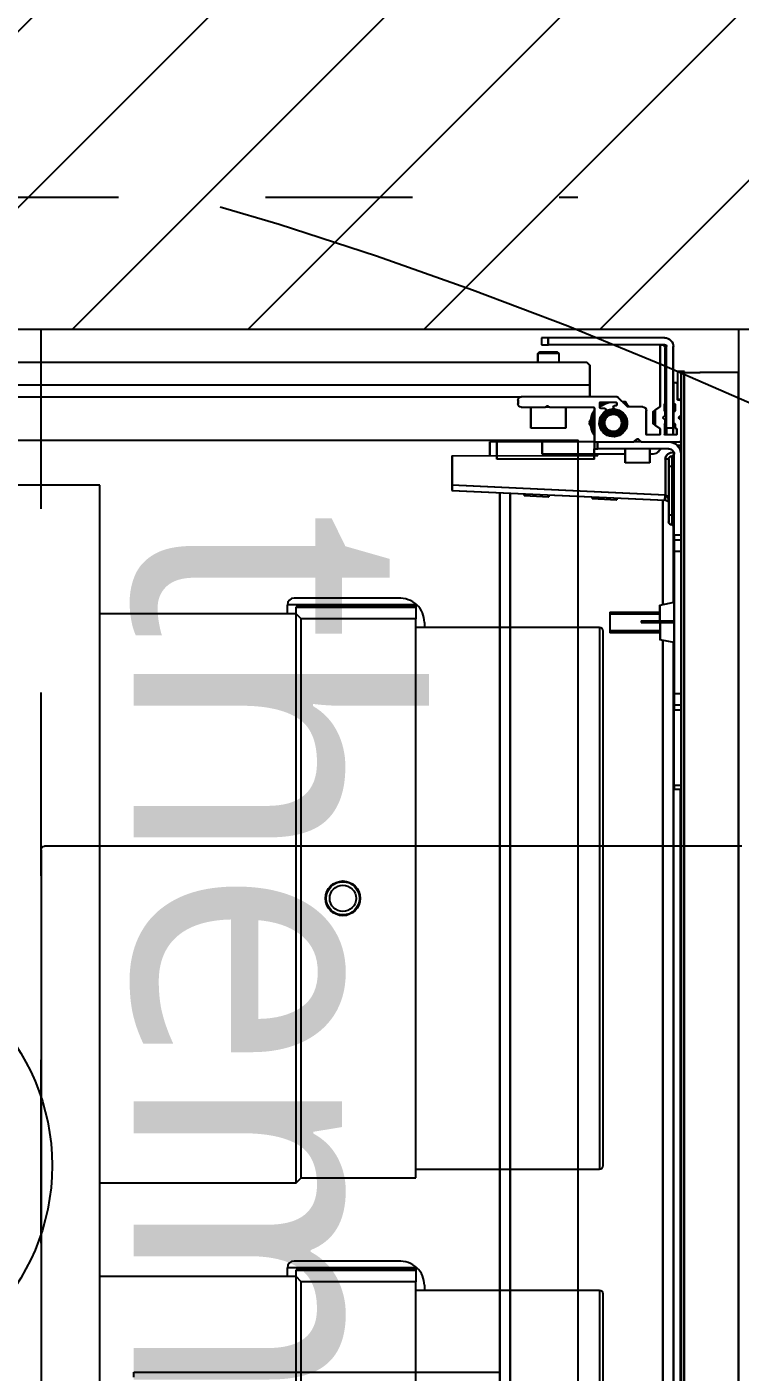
# Model space of a CAD drawing. Extents: x -2932 to 12371, y 2178 to 6224.
# Drawn here: x 6293.4 to 6313.96, y 4104.34 to 4143.1 of the extents above; entities that cross this region are included whole.
import ezdxf
from ezdxf import colors
from ezdxf.entities.mleader import LeaderData, LeaderLine
from ezdxf.math import Vec2, Vec3

# ---------------------------------------------------------------- set-up
doc = ezdxf.new("R2010")
doc.units = 0
doc.header["$PDMODE"] = 67
for name, pattern in [('ACAD_ISO02W100', [15, 12, -3]), ('prlm_ef', [0.165, 0.1, -0.065]), ('prlm_vmc', [0.282222, 0.141111, -0.141111]), ('Style de ligne -1', [0.41664, 0.20828, -0.20836])]:
    doc.linetypes.add(name, pattern=pattern)
doc.layers.get('0').update_dxf_attribs({"color": 252})
doc.layers.add('_GAZELEC-BOITE INCORPO', color=36, linetype='Continuous', lineweight=18)
doc.layers.add('_GAZELEC-RESERVATION', color=1, linetype='Continuous', lineweight=18)
for name, color, linetype in [('B aménagement intérieur', 252, 'Continuous'), ('B GÈnÈral_Hatch', 252, 'Continuous'), ('B Général', 252, 'Continuous'), ('C ANNOTATIONS-prestations', 252, 'Continuous'), ('GAZ-GAZ N-1', 202, 'Continuous'), ('MTI900_Alu', 252, 'Continuous'), ('prlm-CHAUFF', 30, 'Continuous'), ('prlm-EAU-EF', 161, 'Continuous'), ('prlm-MOD', 64, 'Continuous')]:
    doc.layers.add(name, color=color, linetype=linetype)
doc.layers.add('prlm-ZEROPLOT', color=254, linetype='Continuous', plot=False)
doc.styles.add('Arial', font='arial.ttf')
doc.styles.add('prlm-chauff', font='trebucbi.ttf', dxfattribs={"height": 18})
doc.styles.get("Standard").update_dxf_attribs({"font": 'isocp.shx', "height": 15})
doc.dimstyles.new('200', dxfattribs={"dimscale": 0.1, "dimtxt": 150, "dimasz": 25, "dimexe": 50, "dimexo": 50, "dimgap": 20, "dimtad": 1, "dimdec": 0, "dimdsep": 46, "dimtxsty": 'Arial', "dimblk1": 'DOTBLANK', "dimblk2": 'DOTBLANK', "dimsah": 1, "dimcen": 25, "dimclrd": 5, "dimclre": 5, "dimadec": 0, "dimazin": 0, "dimtfac": 1, "dimtdec": 0, "dimtmove": 0, "dimatfit": 3, "dimldrblk": 'DOTBLANK', "dimfxl": 50, "dimtolj": 1, "dimtzin": 0, "dimarcsym": 0})

# ---------------------------------------------------------------- blocks, each defined once
blk = doc.blocks.new('A n1.200_wc-2')
at = {"layer": 'B Général', "linetype": 'Continuous'}
for p, q in [((-25, -20.1), (-25, 0)), ((-24.9, 0.1), (24.9, 0.1))]:
    blk.add_line(p, q, dxfattribs=at)
blk.add_arc((-24.9, 0), 0.1, 90, 180, dxfattribs=at)
blk = doc.blocks.new('A n1.Groupe-6-1')
at = {"layer": 'B Général', "linetype": 'Style de ligne -1', "ltscale": 25.4, "flags": 128}
blk.add_lwpolyline([(-35.4, 7.6), (35.6, 7.6), (35.6, -32.4), (-35.4, -32.4)], close=True, dxfattribs=at)
at = {"layer": 'B Général', "xscale": -1, "rotation": 270}
blk.add_blockref('A n1.200_wc-2', (35.5, 7.5), dxfattribs=at)
blk = doc.blocks.new('A n1.WC-plan-PMR')
at = {"layer": 'B Général'}
blk.add_blockref('A n1.Groupe-6-1', (0, 0), dxfattribs=at)
blk = doc.blocks.new('A n1.T4 A32_A33 (2D)')
at = {"layer": 'B Général', "rotation": 180}
blk.add_blockref('A n1.WC-plan-PMR', (-583.58, 219.235), dxfattribs=at)
blk = doc.blocks.new('A n1.G 100_80')
at = {"layer": 'B Général', "linetype": 'Continuous'}
blk.add_line((48.52, 43.75), (48.52, -43.75), dxfattribs=at)
at = {"layer": 'B Général', "linetype": 'Continuous', "flags": 128}
blk.add_lwpolyline([(9.5, -45), (9.5, 45), (48.52, 45), (48.52, -45)], close=True, dxfattribs=at)
at = {"layer": 'C ANNOTATIONS-prestations'}
for p, q in [((43.05, 44.75), (42.85, 44.75)), ((42.85, 44.75), (42.85, 44.55)), ((46.4, 44.75), (43.05, 44.75)), ((43.05, 44.55), (43.05, 44.75)), ((42.75, 44.3), (42.8, 44.35)), ((43.35, 44.3), (42.75, 44.3)), ((42.75, 44.05), (42.75, 44.3)), ((42.8, 44.35), (43.3, 44.35)), ((42.85, 44.55), (43.05, 44.55)), ((46.4, 44.55), (43.05, 44.55)), ((43.3, 44.35), (43.35, 44.3)), ((43.35, 44.3), (43.35, 44.05)), ((46.27, 44.52), (46.27, 42.791)), ((46.32, 44.55), (46.3, 44.55)), ((46.42, 42.855), (46.42, 44.45)), ((46.45, 42.15), (46.45, 44.5)), ((46.65, 42.15), (46.65, 44.5)), ((13.65, 44.05), (44.15, 44.05)), ((44.15, 44.05), (44.25, 43.95)), ((44.25, 43.4), (44.25, 43.95)), ((46.65, 43.42), (46.65, 42.885)), ((46.74, 43.45), (46.68, 43.45)), ((46.97, 43.78), (46.77, 43.78)), ((46.77, 43.78), (46.77, 42.98)), ((46.77, 42.98), (46.77, 43.42)), ((46.87, 43.75), (46.87, -43.75)), ((46.97, 43.75), (46.87, 43.75)), ((46.97, 43.75), (46.97, 43.78)), ((46.97, -43.75), (46.97, 43.75)), ((46.97, 43.75), (47.42, 43.75)), ((48.52, 43.75), (47.42, 43.75)), ((13.55, 43.4), (44.25, 43.4)), ((15.5, 43.05), (42.27, 43.05)), ((45.028, 43.05), (42.27, 43.05)), ((44.25, 43.05), (44.25, 43.4)), ((45.321, 42.769), (45.049, 43.041)), ((42.17, 42.95), (42.17, 42.85)), ((42.27, 42.75), (42.958, 42.75)), ((42.55, 42.15), (42.55, 42.75)), ((43.082, 42.75), (42.958, 42.75)), ((42.979, 42.759), (42.999, 42.779)), ((43.041, 42.779), (43.061, 42.759)), ((43.082, 42.75), (44.34, 42.75)), ((43.55, 42.75), (43.55, 42.15)), ((44.37, 42.72), (44.37, 41.78)), ((44.566, 42.9), (44.54, 42.854)), ((44.54, 42.74), (44.54, 42.87)), ((44.57, 42.9), (44.99, 42.9)), ((44.68, 42.71), (44.57, 42.71)), ((44.71, 42.657), (44.71, 42.68)), ((44.92, 42.76), (44.92, 42.729)), ((44.99, 42.79), (44.95, 42.79)), ((45.02, 42.87), (45.02, 42.82)), ((45.27, 42.906), (45.184, 42.906)), ((45.328, 42.806), (45.27, 42.906)), ((45.77, 42.76), (45.342, 42.76)), ((45.87, 41.98), (45.87, 42.66)), ((46.07, 42.63), (46.09, 42.65)), ((46.09, 42.25), (46.09, 42.65)), ((46.09, 42.65), (46.12, 42.65)), ((46.12, 42.654), (46.12, 42.246)), ((46.257, 42.766), (46.133, 42.679)), ((46.4, 42.653), (46.4, 42.827)), ((46.4, 42.65), (46.45, 42.65)), ((46.661, 42.651), (46.7, 42.69)), ((46.661, 42.618), (46.661, 42.651)), ((46.7, 42.826), (46.7, 42.654)), ((46.77, 42.98), (46.87, 42.98)), ((46.84, 42.95), (46.8, 42.95)), ((44.278, 42.4), (44.22, 42.3)), ((44.22, 42.3), (44.278, 42.2)), ((46.07, 42.27), (46.07, 42.63)), ((46.07, 42.607), (46.12, 42.607)), ((46.07, 42.293), (46.12, 42.293)), ((46.09, 42.25), (46.07, 42.27)), ((46.12, 42.25), (46.09, 42.25)), ((46.371, 42.471), (46.42, 42.521)), ((46.42, 42.379), (46.371, 42.429)), ((46.4, 42.607), (46.45, 42.607)), ((46.4, 42.293), (46.45, 42.293)), ((46.4, 42.252), (46.4, 41.98)), ((46.45, 42.25), (46.4, 42.25)), ((46.42, 42.521), (46.42, 42.625)), ((46.42, 42.28), (46.42, 42.379)), ((46.65, 42.595), (46.65, 42.31)), ((46.661, 42.25), (46.661, 42.287)), ((46.7, 42.21), (46.661, 42.25)), ((46.7, 42.251), (46.7, 42.15)), ((46.821, 42.471), (46.87, 42.521)), ((46.87, 42.379), (46.821, 42.429)), ((46.835, 42.414), (46.835, 42.486)), ((43.55, 42.15), (42.55, 42.15)), ((45.114, 41.95), (44.726, 41.95)), ((46.24, 41.95), (45.9, 41.95)), ((46.133, 42.221), (46.257, 42.134)), ((46.27, 42.109), (46.27, 41.98)), ((46.72, 41.95), (46.43, 41.95)), ((46.65, 42.15), (46.45, 42.15)), ((46.45, 42.15), (46.45, 41.95)), ((46.65, 41.95), (46.65, 42.15)), ((46.7, 42.15), (46.72, 42.15)), ((46.75, 42.12), (46.75, 41.98)), ((41.57, 41.75), (41.37, 41.75)), ((41.37, 41.354), (41.37, 41.75)), ((42.87, 41.75), (41.57, 41.75)), ((41.57, 41.25), (41.57, 41.75)), ((44.37, 41.75), (42.87, 41.75)), ((42.87, 41.4), (42.87, 41.75)), ((44.4, 41.75), (44.37, 41.75)), ((44.37, 41.75), (44.37, 41.55)), ((44.37, 41.4), (44.37, 41.55)), ((44.37, 41.55), (44.47, 41.55)), ((44.4, 41.75), (45.508, 41.75)), ((44.47, 41.55), (44.47, 41.75)), ((46.52, 41.55), (44.47, 41.55)), ((45.27, 41.15), (45.27, 41.55)), ((45.732, 41.75), (45.508, 41.75)), ((45.529, 41.759), (45.599, 41.829)), ((45.641, 41.829), (45.711, 41.759)), ((45.732, 41.75), (46.84, 41.75)), ((45.97, 41.55), (45.97, 41.15)), ((46.87, 41.65), (46.765, 41.65)), ((46.87, 41.75), (46.84, 41.75)), ((40.27, 41.351), (44.47, 41.36)), ((40.27, 41.351), (40.27, 40.5)), ((44.37, 41.25), (41.57, 41.25)), ((44.37, 41.4), (42.87, 41.4)), ((44.37, 41.25), (44.37, 41.4)), ((45.27, 41.4), (44.37, 41.4)), ((44.47, 41.36), (44.472, 41.4)), ((45.97, 41.15), (45.27, 41.15)), ((46.067, 41.4), (45.97, 41.4)), ((46.42, 41.25), (46.42, 40.221)), ((46.52, 41.25), (46.42, 41.25)), ((46.52, 41.25), (46.52, 41.05)), ((46.67, 41.35), (46.62, 41.35)), ((46.62, 41.05), (46.62, 41.35)), ((46.67, 39.067), (46.67, 41.4)), ((46.52, 41.05), (46.52, 39.65)), ((46.52, 41.05), (46.62, 41.05)), ((46.62, 41.05), (46.67, 41.05)), ((46.62, 39.65), (46.62, 41.05)), ((46.42, 40.221), (40.27, 40.5)), ((40.27, 40.5), (40.27, 40.35)), ((40.27, 40.35), (46.413, 40.071)), ((41.65, 2.775), (41.65, 40.287)), ((41.95, 2.775), (41.95, 40.274)), ((42.354, 40.205), (42.357, 40.255)), ((42.354, 40.205), (43.056, 40.173)), ((43.058, 40.223), (43.056, 40.173)), ((44.316, 40.116), (44.319, 40.166)), ((44.316, 40.116), (45.018, 40.084)), ((45.02, 40.134), (45.018, 40.084)), ((46.35, 37.066), (46.35, 40.074)), ((46.413, 40.071), (46.42, 40.221)), ((46.413, 40.071), (46.425, 40.07)), ((46.425, 40.22), (46.42, 40.221)), ((46.52, 39.65), (46.52, 39.45)), ((46.52, 39.65), (46.62, 39.65)), ((46.67, 39.65), (46.62, 39.65)), ((46.62, 39.35), (46.62, 39.65)), ((46.62, 39.35), (46.67, 39.35)), ((46.65, 39.35), (46.65, 37.126)), ((46.87, 39.067), (46.67, 39.067)), ((46.67, 39.067), (46.67, 38.932)), ((46.67, 38.932), (46.67, 38.6)), ((46.67, 38.932), (46.87, 38.932)), ((46.67, 38.6), (46.67, 34.5)), ((46.67, 38.6), (46.87, 38.6)), ((44.82, 36.85), (44.82, 36.25)), ((44.82, 36.85), (46.27, 36.85)), ((46.27, 37.05), (46.67, 37.13)), ((46.27, 36.6), (46.27, 37.05)), ((46.27, 36.789), (44.82, 36.789)), ((45.725, 36.6), (45.725, 36.55)), ((45.725, 36.6), (45.861, 36.6)), ((45.725, 36.55), (45.861, 36.55)), ((45.861, 36.6), (45.861, 36.55)), ((45.861, 36.6), (46.67, 36.6)), ((45.861, 36.55), (46.67, 36.55)), ((46.27, 36.55), (46.27, 36.05)), ((46.27, 36.311), (44.82, 36.311)), ((46.27, 36.25), (44.82, 36.25)), ((46.67, 35.97), (46.27, 36.05)), ((46.35, 2.6), (46.35, 36.034)), ((46.65, 35.974), (46.65, 2.5)), ((46.67, 34.5), (46.87, 34.5)), ((46.67, 34.5), (46.67, 34.168)), ((46.87, 34.168), (46.67, 34.168)), ((46.67, 34.168), (46.67, 34.033)), ((46.67, 31.85), (46.67, 34.033)), ((46.67, 34.033), (46.87, 34.033)), ((46.67, 31.85), (46.67, 31.75)), ((46.87, 31.85), (46.67, 31.85)), ((46.67, 31.75), (46.87, 31.75)), ((46.85, 31.75), (46.85, 2.433)), ((31.1, 14.95), (41.65, 14.95)), ((31.1, 14.8), (31.1, 14.95))]:
    blk.add_line(p, q, dxfattribs=at)
at = {"layer": 'C ANNOTATIONS-prestations', "flags": 128}
for points in [[(46.4, 44.75, -0.198912), (46.577, 44.677, -0.198912), (46.65, 44.5)], [(46.27, 44.52, -0.198912), (46.279, 44.541, -0.198912), (46.3, 44.55)], [(46.32, 44.55, -0.198912), (46.391, 44.521, -0.198912), (46.42, 44.45)], [(46.4, 44.55, -0.198912), (46.435, 44.535, -0.198912), (46.45, 44.5)], [(46.65, 43.42, -0.198912), (46.659, 43.441, -0.198912), (46.68, 43.45)], [(46.74, 43.45, -0.198912), (46.761, 43.441, -0.198912), (46.77, 43.42)], [(42.17, 42.95, -0.198912), (42.199, 43.021, -0.198912), (42.27, 43.05)], [(45.028, 43.05, -0.098491), (45.039, 43.048, -0.098491), (45.049, 43.041)], [(42.27, 42.75, -0.198912), (42.199, 42.779, -0.198912), (42.17, 42.85)], [(42.979, 42.759, -0.098491), (42.969, 42.752, -0.098491), (42.958, 42.75)], [(42.999, 42.779, -0.198912), (43.02, 42.788, -0.198912), (43.041, 42.779)], [(43.082, 42.75, -0.098491), (43.071, 42.752, -0.098491), (43.061, 42.759)], [(44.37, 41.954, -0.14145), (44.27, 42.3, -0.14145), (44.37, 42.646)], [(44.34, 42.75, -0.198912), (44.361, 42.741, -0.198912), (44.37, 42.72)], [(44.948, 42.699, -0.366532), (45.318, 42.338, -0.366532), (45.023, 41.914, -0.366532), (44.556, 42.135, -0.366532), (44.697, 42.632)], [(44.54, 42.87, -0.198912), (44.549, 42.891, -0.198912), (44.57, 42.9)], [(44.54, 42.764, -0.104675), (44.761, 42.879, -0.104675), (45.009, 42.893)], [(44.54, 42.827, -0.02871), (44.603, 42.867, -0.02871), (44.67, 42.9)], [(44.57, 42.71, -0.198912), (44.549, 42.719, -0.198912), (44.54, 42.74)], [(44.68, 42.71, -0.198912), (44.701, 42.701, -0.198912), (44.71, 42.68)], [(44.697, 42.632, -0.082935), (44.817, 42.687, -0.082935), (44.948, 42.699)], [(44.71, 42.657, -0.122946), (44.706, 42.643, -0.122946), (44.697, 42.632)], [(44.92, 42.76, -0.198912), (44.929, 42.781, -0.198912), (44.95, 42.79)], [(44.948, 42.699, -0.189855), (44.928, 42.709, -0.189855), (44.92, 42.729)], [(44.99, 42.9, -0.198912), (45.011, 42.891, -0.198912), (45.02, 42.87)], [(45.02, 42.82, -0.198912), (45.011, 42.799, -0.198912), (44.99, 42.79)], [(45.207, 42.883, -0.041018), (45.298, 42.829, -0.041018), (45.379, 42.76)], [(45.342, 42.76, -0.098491), (45.331, 42.762, -0.098491), (45.321, 42.769)], [(45.77, 42.76, -0.198912), (45.841, 42.731, -0.198912), (45.87, 42.66)], [(46.12, 42.654, -0.120588), (46.123, 42.668, -0.120588), (46.133, 42.679)], [(46.27, 42.791, -0.120588), (46.267, 42.777, -0.120588), (46.257, 42.766)], [(46.4, 42.827, -0.155096), (46.406, 42.844, -0.155096), (46.42, 42.855)], [(46.42, 42.625, -0.155096), (46.406, 42.636, -0.155096), (46.4, 42.653)], [(46.675, 42.855, -0.17724), (46.657, 42.866, -0.17724), (46.65, 42.885)], [(46.661, 42.651, -0.013224), (46.655, 42.65, -0.013224), (46.65, 42.65)], [(46.675, 42.855, -0.17724), (46.693, 42.845, -0.17724), (46.7, 42.826)], [(46.7, 42.654, -0.17724), (46.693, 42.635, -0.17724), (46.675, 42.625)], [(46.8, 42.95, -0.198912), (46.779, 42.959, -0.198912), (46.77, 42.98)], [(46.84, 42.95, -0.198912), (46.861, 42.941, -0.198912), (46.87, 42.92)], [(44.37, 42.06, -0.103148), (44.32, 42.3, -0.103148), (44.37, 42.54)], [(46.371, 42.429, -0.198912), (46.362, 42.45, -0.198912), (46.371, 42.471)], [(46.4, 42.252, -0.155096), (46.406, 42.269, -0.155096), (46.42, 42.28)], [(46.65, 42.595, -0.17724), (46.657, 42.614, -0.17724), (46.675, 42.625)], [(46.675, 42.28, -0.17724), (46.657, 42.291, -0.17724), (46.65, 42.31)], [(46.65, 42.25, -0.013224), (46.655, 42.25, -0.013224), (46.661, 42.25)], [(46.675, 42.28, -0.17724), (46.693, 42.27, -0.17724), (46.7, 42.251)], [(46.821, 42.429, -0.198912), (46.812, 42.45, -0.198912), (46.821, 42.471)], [(45.9, 41.95, -0.198912), (45.879, 41.959, -0.198912), (45.87, 41.98)], [(46.133, 42.221, -0.120588), (46.123, 42.232, -0.120588), (46.12, 42.246)], [(46.27, 41.98, -0.198912), (46.261, 41.959, -0.198912), (46.24, 41.95)], [(46.257, 42.134, -0.120588), (46.267, 42.123, -0.120588), (46.27, 42.109)], [(46.43, 41.95, -0.198912), (46.409, 41.959, -0.198912), (46.4, 41.98)], [(46.72, 42.15, -0.198912), (46.741, 42.141, -0.198912), (46.75, 42.12)], [(46.75, 41.98, -0.198912), (46.741, 41.959, -0.198912), (46.72, 41.95)], [(44.4, 41.75, -0.198912), (44.379, 41.759, -0.198912), (44.37, 41.78)], [(45.529, 41.759, -0.098491), (45.519, 41.752, -0.098491), (45.508, 41.75)], [(45.599, 41.829, -0.198912), (45.62, 41.838, -0.198912), (45.641, 41.829)], [(45.732, 41.75, -0.098491), (45.721, 41.752, -0.098491), (45.711, 41.759)], [(46.22, 41.472, -0.109774), (46.151, 41.419, -0.109774), (46.067, 41.4)], [(46.22, 41.472, -0.028434), (46.259, 41.513, -0.028434), (46.302, 41.55)], [(46.52, 41.75, -0.198912), (46.767, 41.648, -0.198912), (46.87, 41.4)], [(46.52, 41.55, -0.198912), (46.626, 41.506, -0.198912), (46.67, 41.4)], [(46.87, 41.78, -0.198912), (46.861, 41.759, -0.198912), (46.84, 41.75)], [(46.42, 41.25, -0.227222), (46.495, 41.406, -0.227222), (46.663, 41.445)], [(46.52, 41.25, -0.198912), (46.549, 41.321, -0.198912), (46.62, 41.35)], [(46.425, 40.07, -0.193016), (46.492, 40.04, -0.193016), (46.52, 39.97)], [(46.62, 39.35, -0.198912), (46.549, 39.379, -0.198912), (46.52, 39.45)]]:
    blk.add_lwpolyline(points, format="xyb", dxfattribs=at)
at = {"layer": 'C ANNOTATIONS-prestations'}
for radius in [0.35, 0.3, 0.25]:
    blk.add_circle((44.92, 42.3), radius, dxfattribs=at)
for points, knots in [([(46.425, 40.07), (46.424, 40.07), (46.424, 40.071), (46.424, 40.072), (46.423, 40.074), (46.422, 40.083), (46.422, 40.103), (46.422, 40.13), (46.423, 40.182), (46.424, 40.218), (46.424, 40.219), (46.425, 40.22)], [0, 0, 0, 1, 2, 3, 4, 5, 6, 7, 8, 8, 9, 9, 9]), ([(46.425, 40.22), (46.425, 40.22), (46.437, 40.218), (46.454, 40.206), (46.467, 40.191), (46.48, 40.171), (46.491, 40.146), (46.501, 40.117), (46.513, 40.068), (46.52, 40.004), (46.52, 39.975), (46.52, 39.972), (46.52, 39.97)], [0, 0, 0, 1, 2, 3, 4, 5, 6, 7, 8, 9, 9, 10, 10, 10])]:
    blk.add_open_spline(points, degree=2, knots=knots, dxfattribs=at)
blk = doc.blocks.new('xi.thema+')
at = {"layer": 'prlm-CHAUFF', "color": 7, "linetype": 'prlm_vmc', "ltscale": 30}
blk.add_lwpolyline([(-27.9, 0), (-27.9, 34.4)], dxfattribs=at)
at = {"layer": 'prlm-CHAUFF', "color": 0}
blk.add_lwpolyline([(-20.9, 0), (-20.9, 34.4), (20.9, 34.4), (20.9, 0)], close=True, dxfattribs=at)
blk.add_circle((0, 13), 6.25, dxfattribs=at)
at = {"layer": 'prlm-CHAUFF', "color": 0, "insert": (0, 25.539), "char_height": 8, "width": 7.19706, "attachment_point": 5, "style": 'prlm-chauff'}
blk.add_mtext('thema+', dxfattribs=at)
blk = doc.blocks.new('A n0.MTI900_Alu_390')
at = {"layer": 'MTI900_Alu', "color": 1, "linetype": 'Continuous'}
for p, q in [((-4.405, -0.415), (-4.405, -3.465)), ((-4.34, -0.405), (-4.34, -3.475)), ((-4.305, -0.6), (-4.305, -3.277)), ((-4.1351, -3.077), (-4.136, -3.497)), ((-4.1351, -3.077), (-4.05, -3.077)), ((-4.0221, -3.692), (-4.05, -3.077)), ((-4.05, -3.077), (-4.035, -3.077)), ((-4.035, -3.077), (-4.0071, -3.6913)), ((-4.175, -3.207), (-4.175, -3.187)), ((-4.1353, -3.187), (-4.175, -3.187)), ((-4.175, -3.337), (-4.175, -3.207)), ((-4.125, -3.207), (-4.175, -3.207)), ((-4.125, -3.487), (-4.125, -3.207)), ((-0.2775, -3.215), (-4.0287, -3.215)), ((-0.2775, -3.245), (-4.0274, -3.245)), ((-4.305, -3.5528), (-4.305, -3.277)), ((-4.295, -3.267), (-4.285, -3.267)), ((-4.275, -3.277), (-4.275, -3.3458)), ((-4.0205, -3.2854), (-4.0255, -3.2857)), ((-4.0205, -3.2854), (-4.0173, -3.3556)), ((-4.43, -3.325), (-4.435, -3.33)), ((-4.435, -3.33), (-4.435, -3.38)), ((-4.43, -3.385), (-4.43, -3.325)), ((-4.405, -3.325), (-4.43, -3.325)), ((-4.215, -3.305), (-4.275, -3.305)), ((-4.215, -3.405), (-4.215, -3.305)), ((-4.475, -3.355), (-4.475, -3.335)), ((-4.475, -3.335), (-4.455, -3.335)), ((-4.475, -3.69), (-4.475, -3.355)), ((-4.455, -3.355), (-4.475, -3.355)), ((-4.455, -3.335), (-4.455, -3.355)), ((-4.455, -3.69), (-4.455, -3.355)), ((-4.2759, -3.3479), (-4.2779, -3.3499)), ((-4.2779, -3.3541), (-4.2759, -3.3561)), ((-4.275, -3.3582), (-4.275, -3.3458)), ((-4.275, -3.3582), (-4.275, -3.484)), ((-4.175, -3.487), (-4.175, -3.337)), ((-4.14, -3.337), (-4.175, -3.337)), ((-4.14, -3.487), (-4.14, -3.337)), ((-4.0223, -3.3558), (-4.0173, -3.3556)), ((-4.435, -3.38), (-4.43, -3.385)), ((-4.43, -3.385), (-4.405, -3.385)), ((-4.275, -3.405), (-4.215, -3.405)), ((-4.405, -3.465), (-4.395, -3.475)), ((-4.34, -3.475), (-4.395, -3.475)), ((-4.305, -3.475), (-4.34, -3.475)), ((-4.272, -3.487), (-4.178, -3.487)), ((-4.24, -3.4778), (-4.23, -3.472)), ((-4.23, -3.472), (-4.22, -3.4778)), ((-4.175, -3.49), (-4.175, -3.487)), ((-4.175, -3.487), (-4.155, -3.487)), ((-4.14, -3.487), (-4.155, -3.487)), ((-4.155, -3.487), (-4.155, -3.497)), ((-4.125, -3.487), (-4.14, -3.487)), ((-4.14, -3.577), (-4.14, -3.487)), ((-4.0116, -3.4816), (-4.0166, -3.4819)), ((-4.0116, -3.4816), (-4.0084, -3.5518)), ((-4.29, -3.5066), (-4.2854, -3.504)), ((-4.29, -3.507), (-4.29, -3.549)), ((-4.274, -3.504), (-4.287, -3.504)), ((-4.271, -3.518), (-4.271, -3.507)), ((-4.2657, -3.521), (-4.268, -3.521)), ((-4.195, -3.5614), (-4.195, -3.5226)), ((-4.175, -3.49), (-4.175, -3.6008)), ((-4.155, -3.497), (-4.175, -3.497)), ((-4.155, -3.702), (-4.155, -3.497)), ((-4.136, -3.497), (-4.14, -3.4972)), ((-4.2769, -3.5821), (-4.3041, -3.5549)), ((-4.287, -3.552), (-4.282, -3.552)), ((-4.279, -3.549), (-4.279, -3.545)), ((-4.276, -3.542), (-4.2729, -3.542)), ((-4.0134, -3.552), (-4.0084, -3.5518)), ((-3.685, -3.532), (-3.625, -3.532)), ((-3.685, -3.532), (-3.685, -3.677)), ((-3.6789, -3.677), (-3.6789, -3.532)), ((-3.6311, -3.677), (-3.6311, -3.532)), ((-3.625, -3.677), (-3.625, -3.532)), ((-4.2906, -3.577), (-4.2906, -3.5684)), ((-4.2806, -3.5828), (-4.2906, -3.577)), ((-4.276, -3.627), (-4.276, -3.5842)), ((-4.1759, -3.6029), (-4.1829, -3.6099)), ((-4.175, -3.6232), (-4.175, -3.6008)), ((-4.115, -3.577), (-4.155, -3.577)), ((-4.115, -3.647), (-4.115, -3.577)), ((-4.198, -3.637), (-4.266, -3.637)), ((-4.195, -3.674), (-4.195, -3.64)), ((-4.1829, -3.6141), (-4.1759, -3.6211)), ((-4.175, -3.6232), (-4.175, -3.734)), ((-3.66, -3.6225), (-3.655, -3.6225)), ((-3.66, -3.6225), (-3.66, -3.6361)), ((-3.66, -3.6361), (-3.655, -3.6361)), ((-3.66, -3.6361), (-3.66, -3.717)), ((-3.655, -3.6225), (-3.655, -3.6361)), ((-3.655, -3.6361), (-3.655, -3.717)), ((-4.455, -3.682), (-4.455, -3.68)), ((-4.452, -3.677), (-4.2791, -3.677)), ((-4.2766, -3.6757), (-4.2679, -3.6633)), ((-4.2654, -3.662), (-4.2246, -3.662)), ((-4.263, -3.657), (-4.265, -3.659)), ((-4.225, -3.659), (-4.265, -3.659)), ((-4.265, -3.659), (-4.265, -3.662)), ((-4.227, -3.657), (-4.263, -3.657)), ((-4.2607, -3.657), (-4.2607, -3.662)), ((-4.2293, -3.657), (-4.2293, -3.662)), ((-4.225, -3.659), (-4.227, -3.657)), ((-4.225, -3.662), (-4.225, -3.659)), ((-4.2221, -3.6633), (-4.2134, -3.6757)), ((-4.2109, -3.677), (-4.198, -3.677)), ((-4.155, -3.647), (-4.115, -3.647)), ((-4.14, -3.6567), (-4.14, -3.647)), ((-3.705, -3.677), (-3.713, -3.717)), ((-3.66, -3.677), (-3.705, -3.677)), ((-3.655, -3.677), (-3.605, -3.677)), ((-3.597, -3.717), (-3.605, -3.677)), ((-4.215, -3.695), (-4.45, -3.695)), ((-4.215, -3.715), (-4.45, -3.715)), ((-4.2855, -3.692), (-4.445, -3.692)), ((-4.345, -3.724), (-4.345, -3.718)), ((-4.342, -3.715), (-4.2885, -3.715)), ((-4.2653, -3.69), (-4.2827, -3.69)), ((-4.2826, -3.72), (-4.2654, -3.72)), ((-4.2651, -3.7161), (-4.269, -3.72)), ((-4.2618, -3.7161), (-4.2651, -3.7161)), ((-4.265, -3.69), (-4.265, -3.695)), ((-4.2521, -3.692), (-4.2625, -3.692)), ((-4.2607, -3.69), (-4.2607, -3.695)), ((-4.2595, -3.715), (-4.231, -3.715)), ((-4.2471, -3.6871), (-4.2521, -3.692)), ((-4.2379, -3.692), (-4.2429, -3.6871)), ((-4.228, -3.692), (-4.2379, -3.692)), ((-4.2293, -3.69), (-4.2293, -3.695)), ((-4.2249, -3.7161), (-4.2287, -3.7161)), ((-4.2252, -3.69), (-4.198, -3.69)), ((-4.2251, -3.72), (-4.215, -3.72)), ((-4.225, -3.695), (-4.225, -3.69)), ((-4.221, -3.72), (-4.2249, -3.7161)), ((-4.215, -3.715), (-4.215, -3.695)), ((-4.215, -3.695), (-4.195, -3.695)), ((-4.195, -3.715), (-4.215, -3.715)), ((-4.215, -3.72), (-4.215, -3.722)), ((-4.195, -3.722), (-4.195, -3.693)), ((-3.9067, -3.717), (-4.14, -3.717)), ((-4.135, -3.717), (-4.135, -3.712)), ((-4.105, -3.712), (-4.135, -3.712)), ((-4.125, -3.692), (-4.0221, -3.692)), ((-4.125, -3.702), (-4.125, -3.692)), ((-4.125, -3.702), (-4.105, -3.702)), ((-4.105, -3.702), (-3.965, -3.702)), ((-4.105, -3.702), (-4.105, -3.712)), ((-4.105, -3.712), (-4.105, -3.717)), ((-3.965, -3.712), (-4.105, -3.712)), ((-4.0071, -3.6913), (-4.0221, -3.692)), ((-4.022, -3.6925), (-4.0221, -3.692)), ((-3.7066, -3.685), (-4.0074, -3.685)), ((-4.0071, -3.6913), (-4.007, -3.6925)), ((-3.965, -3.702), (-3.945, -3.702)), ((-3.965, -3.702), (-3.965, -3.712)), ((-3.965, -3.717), (-3.965, -3.712)), ((-3.935, -3.712), (-3.965, -3.712)), ((-3.935, -3.712), (-3.935, -3.717)), ((-3.935, -3.715), (-3.7126, -3.715)), ((-3.9067, -3.737), (-3.9067, -3.717)), ((-3.9067, -3.717), (-3.8932, -3.717)), ((-3.8932, -3.717), (-3.86, -3.717)), ((-3.8932, -3.717), (-3.8932, -3.737)), ((-3.86, -3.717), (-3.45, -3.717)), ((-3.86, -3.717), (-3.86, -3.737)), ((-0.26, -3.685), (-3.6034, -3.685)), ((-3.5974, -3.715), (-0.25, -3.715)), ((-3.45, -3.717), (-3.45, -3.737)), ((-3.45, -3.717), (-3.4168, -3.717)), ((-3.4168, -3.737), (-3.4168, -3.717)), ((-3.4168, -3.717), (-3.4033, -3.717)), ((-3.185, -3.717), (-3.4033, -3.717)), ((-3.4033, -3.717), (-3.4033, -3.737)), ((-3.185, -3.717), (-3.175, -3.717)), ((-3.185, -3.737), (-3.185, -3.717)), ((-3.175, -3.717), (-3.175, -3.737)), ((-4.378, -3.747), (-4.378, -3.727)), ((-4.378, -3.727), (-4.298, -3.727)), ((-4.375, -3.747), (-4.378, -3.747)), ((-4.375, -3.737), (4.375, -3.737)), ((-4.375, -3.747), (-4.375, -3.737)), ((4.375, -3.747), (-4.375, -3.747)), ((-4.375, -3.747), (-4.375, -3.792)), ((-4.298, -3.727), (-4.342, -3.727)), ((-4.298, -3.727), (-4.298, -3.737)), ((-4.295, -3.734), (-4.295, -3.73)), ((-4.2471, -3.7321), (-4.2521, -3.737)), ((-4.2414, -3.7335), (-4.2486, -3.7335)), ((-4.2379, -3.737), (-4.2429, -3.7321)), ((-4.212, -3.725), (-4.198, -3.725)), ((-4.175, -3.737), (-4.175, -3.734)), ((-4.165, -3.737), (-4.165, -3.7265)), ((-3.175, -3.735), (-0.2433, -3.735)), ((-4.375, -3.902), (-4.375, -3.792)), ((-4.375, -3.902), (4.375, -3.902))]:
    blk.add_line(p, q, dxfattribs=at)
for radius in [0.035, 0.03, 0.025]:
    blk.add_circle((-4.23, -3.542), radius, dxfattribs=at)
for centre, radius, start, end in [((-4.295, -3.277), 0.01, 90, 180), ((-4.285, -3.277), 0.01, 0, 90), ((-4.2758, -3.352), 0.003, 135, 225), ((-4.278, -3.3458), 0.003, 315, 0), ((-4.278, -3.3582), 0.003, 0, 45), ((-4.272, -3.484), 0.003, 180, 270), ((-4.23, -3.542), 0.065, 57.7958, 122.2042), ((-4.23, -3.542), 0.06, 66.4435, 113.5565), ((-4.178, -3.49), 0.003, 0, 90), ((-4.287, -3.507), 0.003, 90, 180), ((-4.23, -3.542), 0.06, 140.7035, 188.509), ((-4.23, -3.542), 0.065, 144.2242, 157.3801), ((-4.274, -3.507), 0.003, 0, 90), ((-4.268, -3.518), 0.003, 180, 270), ((-4.23, -3.542), 0.04, 146.0728, 184.0006), ((-4.23, -3.542), 0.04, 184.0006, 146.0728), ((-4.2657, -3.518), 0.003, 270, 326.0728), ((-4.302, -3.5528), 0.003, 180, 225), ((-4.287, -3.549), 0.003, 180, 270), ((-4.282, -3.549), 0.003, 270, 0), ((-4.276, -3.545), 0.003, 90, 180), ((-4.2729, -3.545), 0.003, 4.0006, 90), ((-4.23, -3.542), 0.065, 206.162, 224.9525), ((-4.279, -3.5842), 0.003, 0, 45), ((-4.178, -3.6008), 0.003, 315, 0), ((-4.266, -3.627), 0.01, 180, 270), ((-4.198, -3.64), 0.003, 0, 90), ((-4.1808, -3.612), 0.003, 135, 225), ((-4.178, -3.6232), 0.003, 0, 45), ((-4.452, -3.68), 0.003, 90, 180), ((-4.445, -3.682), 0.01, 180, 270), ((-4.2791, -3.674), 0.003, 270, 325.008), ((-4.2654, -3.665), 0.003, 90, 145.008), ((-4.2246, -3.665), 0.003, 34.992, 90), ((-4.2109, -3.674), 0.003, 214.992, 270), ((-4.198, -3.674), 0.003, 270, 0), ((-4.1151, -3.7104), 0.05, 129.8841, 142.9139), ((-4.16, -3.6567), 0.02, 309.8841, 0), ((-4.45, -3.69), 0.025, 180, 270), ((-4.45, -3.69), 0.005, 180, 270), ((-4.342, -3.718), 0.003, 90, 180), ((-4.2885, -3.718), 0.003, 9.5941, 90), ((-4.2827, -3.693), 0.003, 90, 160.5288), ((-4.2826, -3.717), 0.003, 189.5941, 270), ((-4.2654, -3.717), 0.003, 270, 350.4059), ((-4.2653, -3.693), 0.003, 19.4712, 90), ((-4.275, -3.715), 0.01, 353.9388, 0), ((-4.2595, -3.718), 0.003, 90, 170.4059), ((-4.245, -3.6892), 0.003, 45, 135), ((-4.231, -3.718), 0.003, 9.5941, 90), ((-4.2252, -3.693), 0.003, 90, 160.5288), ((-4.2251, -3.717), 0.003, 189.5941, 270), ((-4.215, -3.715), 0.01, 180, 186.0612), ((-4.198, -3.693), 0.003, 0, 90), ((-4.14, -3.702), 0.035, 180, 270), ((-4.14, -3.702), 0.015, 180, 270), ((-4.125, -3.712), 0.02, 90, 192.412), ((-4.125, -3.712), 0.01, 90, 180), ((-3.997, -3.692), 0.01, 182.6026, 270), ((-3.945, -3.712), 0.01, 0, 90), ((-4.342, -3.724), 0.003, 180, 270), ((-4.298, -3.73), 0.003, 0, 90), ((-4.292, -3.734), 0.003, 180, 270), ((-4.245, -3.7342), 0.003, 45, 135), ((-4.212, -3.722), 0.003, 180, 270), ((-4.198, -3.722), 0.003, 270, 0), ((-4.178, -3.734), 0.003, 270, 0)]:
    blk.add_arc(centre, radius, start, end, dxfattribs=at)
for centre, major_axis, ratio, start_param, end_param in [((-4.022, -3.6931), (0.015, 0.0007), 0.045361, 0, 1.568734), ((-3.997, -3.692), (0.025, 0), 0.4, 3.187016, 4.712389)]:
    blk.add_ellipse(centre, major_axis=major_axis, ratio=ratio, start_param=start_param, end_param=end_param, dxfattribs=at)
blk = doc.blocks.new('xi.uta-yzen-d')
at = {"layer": 'prlm-CHAUFF', "ltscale": 50}
for p, q in [((-36.4, 35.02), (-20.8, 35.02)), ((-36.4, 35.02), (-36.4, 29.72)), ((-20.9, 35.12), (-36.3, 35.12)), ((-20.8, 29.72), (-20.8, 35.02)), ((-17.3, 35.02), (-1.7, 35.02)), ((-17.3, 35.02), (-17.3, 29.72)), ((-1.8, 35.12), (-17.2, 35.12)), ((-36.55, 29.97), (-36.4, 29.97)), ((-17.45, 29.97), (-17.3, 29.97)), ((-37.056, 29.72), (-36.65, 29.72)), ((-37.056, 29.72), (-37.056, 26.02)), ((-37, 29.72), (-37, 26.27)), ((-36.98, 29.72), (-36.98, 26.27)), ((-20.55, 29.72), (-36.65, 29.72)), ((-36.65, 29.72), (-36.65, 26.42)), ((-20.55, 26.42), (-20.55, 29.72)), ((-17.956, 29.72), (-17.55, 29.72)), ((-17.956, 29.72), (-17.956, 26.02)), ((-17.9, 29.72), (-17.9, 26.27)), ((-17.88, 29.72), (-17.88, 26.27)), ((-1.45, 29.72), (-17.55, 29.72)), ((-17.55, 29.72), (-17.55, 26.42)), ((-37.25, 29.216), (-37.25, 26.22)), ((-18.15, 29.216), (-18.15, 26.22)), ((-37, 28.42), (-36.98, 28.42)), ((-17.9, 28.42), (-17.88, 28.42)), ((-36.98, 28.07), (-37, 28.07)), ((-17.88, 28.07), (-17.9, 28.07)), ((-37, 27.693), (-36.98, 27.693)), ((-17.9, 27.693), (-17.88, 27.693)), ((-36.98, 27.343), (-37, 27.343)), ((-37, 27.293), (-36.98, 27.293)), ((-36.98, 27.193), (-37, 27.193)), ((-17.88, 27.343), (-17.9, 27.343)), ((-17.9, 27.293), (-17.88, 27.293)), ((-17.88, 27.193), (-17.9, 27.193)), ((-36.65, 26.42), (-36.8, 26.27)), ((-20.55, 26.42), (-36.65, 26.42)), ((-20.4, 26.27), (-20.55, 26.42)), ((-17.55, 26.42), (-17.7, 26.27)), ((-1.45, 26.42), (-17.55, 26.42)), ((-36.8, 26.02), (-37.05, 26.02)), ((-36.98, 26.27), (-37, 26.27)), ((-36.8, 26.27), (-36.98, 26.27)), ((-20.4, 26.27), (-36.8, 26.27)), ((-36.8, 26.27), (-36.8, 20.62)), ((-20.4, 20.62), (-20.4, 26.27)), ((-17.7, 26.02), (-17.95, 26.02)), ((-17.88, 26.27), (-17.9, 26.27)), ((-17.7, 26.27), (-17.88, 26.27)), ((-1.3, 26.27), (-17.7, 26.27)), ((-17.7, 26.27), (-17.7, 20.62))]:
    blk.add_line(p, q, dxfattribs=at)
blk.add_lwpolyline([(-40.5, 20.62), (-40.5, 3.9), (40.5, 3.9), (40.5, 20.62)], close=True, dxfattribs=at)
for radius in [0.5, 0.48, 0.38]:
    blk.add_circle((-28.6, 27.62), radius, dxfattribs=at)
for centre, radius, start, end in [((-36.3, 35.02), 0.1, 90, 180), ((-20.9, 35.02), 0.1, 0, 90), ((-17.2, 35.02), 0.1, 90, 180), ((-36.55, 29.27), 0.7, 90, 136.2731), ((-17.45, 29.27), 0.7, 90, 136.2731), ((-36.475, 29.24), 0.776, 138.5248, 181.7675), ((-17.375, 29.24), 0.776, 138.5248, 181.7675), ((-37.05, 26.22), 0.2, 180, 268.3239), ((-37.05, 26.22), 0.2, 268.3239, 270), ((-17.95, 26.22), 0.2, 180, 268.3239), ((-17.95, 26.22), 0.2, 268.3239, 270)]:
    blk.add_arc(centre, radius, start, end, dxfattribs=at)
for centre, major_axis, ratio, start_param, end_param in [((-36.55, 28.959), (-0.45, 0), 0.974723, 5.983927, 6.283185), ((-17.45, 28.959), (-0.45, 0), 0.974723, 5.983927, 6.283185), ((-36.55, 28.603), (-0.45, 0), 0.974723, 5.983927, 6.283185), ((-17.45, 28.603), (-0.45, 0), 0.974723, 5.983927, 6.283185), ((-35.75, 28.603), (-1.25, 0), 0.146694, 0, 0.179125), ((-16.65, 28.603), (-1.25, 0), 0.146694, 0, 0.179125)]:
    blk.add_ellipse(centre, major_axis=major_axis, ratio=ratio, start_param=start_param, end_param=end_param, dxfattribs=at)
for points in [[(-36.982, 29.391), (-36.986, 29.379), (-36.989, 29.366), (-36.997, 29.324), (-37, 29.294), (-37, 29.265)], [(-17.882, 29.391), (-17.886, 29.379), (-17.889, 29.366), (-17.897, 29.324), (-17.9, 29.294), (-17.9, 29.265)]]:
    blk.add_open_spline(points, degree=3, knots=[0.8185803, 0.8185803, 0.8185803, 0.8185803, 0.875, 0.875, 1, 1, 1, 1], dxfattribs=at)
blk = doc.blocks.new('xi.dchrob')
at = {"layer": 'prlm-ZEROPLOT', "color": 253, "linetype": 'ACAD_ISO02W100', "ltscale": 5}
for radius in [180, 120]:
    blk.add_circle((13.375, 0), radius, dxfattribs=at)
blk = doc.blocks.new('_DOTBLANK')
at = {"color": 0, "linetype": 'ByBlock'}
blk.add_line((-0.5, 0), (-1, 0), dxfattribs=at)
blk.add_circle((0, 0), 0.5, dxfattribs=at)
blk = doc.blocks.new('*D354')
at = {"layer": '_GAZELEC-BOITE INCORPO', "color": 5, "lineweight": -2, "transparency": 16777216}
for p, q in [((6310.353, 4134.389), (6350.926, 4134.389)), ((6345.926, 4075.835), (6345.926, 4131.889)), ((6310.353, 4073.335), (6350.926, 4073.335))]:
    blk.add_line(p, q, dxfattribs=at)
at = {"layer": 'Defpoints', "color": 0, "transparency": 16777216}
for p in [(6305.353, 4134.389), (6345.926, 4134.389), (6305.353, 4073.335)]:
    blk.add_point(p, dxfattribs=at)
at = {"layer": '_GAZELEC-BOITE INCORPO', "color": 5, "lineweight": -2, "transparency": 16777216, "xscale": 2.5, "yscale": 2.5, "zscale": 2.5}
for p, rotation in [((6345.926, 4134.389), 90), ((6345.926, 4073.335), 270)]:
    blk.add_blockref('_DOTBLANK', p, dxfattribs=dict(at, rotation=rotation))
at = {"layer": '_GAZELEC-BOITE INCORPO', "color": 0, "transparency": 16777216, "insert": (6336.267, 4103.862), "char_height": 15, "attachment_point": 5, "rotation": 90, "style": 'Arial'}
blk.add_mtext('\\A1;61', dxfattribs=at)
blk = doc.blocks.new('*D359')
at = {"layer": '_GAZELEC-BOITE INCORPO', "color": 5, "lineweight": -2, "transparency": 16777216}
for p, q in [((6269.388, 4134.389), (6380.742, 4134.389)), ((6375.742, 4037.174), (6375.742, 4131.889)), ((6269.388, 4034.674), (6380.742, 4034.674))]:
    blk.add_line(p, q, dxfattribs=at)
at = {"layer": 'Defpoints', "color": 0, "transparency": 16777216}
for p in [(6264.388, 4134.389), (6375.742, 4134.389), (6264.388, 4034.674)]:
    blk.add_point(p, dxfattribs=at)
at = {"layer": '_GAZELEC-BOITE INCORPO', "color": 5, "lineweight": -2, "transparency": 16777216, "xscale": 2.5, "yscale": 2.5, "zscale": 2.5}
for p, rotation in [((6375.742, 4134.389), 90), ((6375.742, 4034.674), 270)]:
    blk.add_blockref('_DOTBLANK', p, dxfattribs=dict(at, rotation=rotation))
at = {"layer": '_GAZELEC-BOITE INCORPO', "color": 0, "transparency": 16777216, "insert": (6366.083, 4084.531), "char_height": 15, "attachment_point": 5, "rotation": 90, "style": 'Arial'}
blk.add_mtext('\\A1;100', dxfattribs=at)

msp = doc.modelspace()

# ---------------------------------------------------------------- hatches: boundary and pattern name
at = {"layer": 'B GÈnÈral_Hatch', "linetype": 'Continuous'}
h = msp.add_hatch(dxfattribs=at)
h.set_pattern_fill('50_BETON', color=256, style=0, pattern_type=2)
h.set_pattern_definition([(45, (0, 0), (2.4253472, -2.6458333), [])])
h.paths.add_polyline_path([(5534.54, 4152.389), (5534.54, 4134.389), (6461.168, 4134.389), (6461.168, 4152.389)])

# ---------------------------------------------------------------- linework, layer by layer
at = {"layer": 'B Général', "linetype": 'Continuous', "lineweight": 18}
msp.add_line((6225.888, 4134.389), (6461.168, 4134.389), dxfattribs=at)
at = {"layer": 'B Général', "linetype": 'Continuous'}
msp.add_line((6225.888, 4134.389), (6461.168, 4134.389), dxfattribs=at)
at = {"layer": 'GAZ-GAZ N-1'}
msp.add_spline([(6222.477, 4235.61), (6246.663, 4235.61), (6259.641, 4235.61), (6362.408, 4199.81), (6391.446, 4166.228), (6403.564, 4128.509), (6404.87, 4109.881), (6401.056, 4091.922), (6366.429, 4078.754), (6291.793, 4071.148)], degree=3, dxfattribs=at)
at = {"layer": 'prlm-EAU-EF', "linetype": 'prlm_ef'}
msp.add_spline([(5177.95, 4446.021), (5161.915, 4446.021), (5147.881, 4444.816), (5128.005, 4440.018), (5117.471, 4435.532), (5107.41, 4429.929), (5098.117, 4419.339), (5094.045, 4411.188), (5091.225, 4386.156), (5089.873, 4366.145), (5088.273, 4338.718), (5083.861, 4301.678), (5083.861, 4277.262), (5095.259, 4241.911), (5119.325, 4217.845), (5169.547, 4213.631), (5218.287, 4222.862), (5249.142, 4231.11), (5276.964, 4233.829), (5369.753, 4210.309), (5430.536, 4195.63), (5478.15, 4191.823), (5567.143, 4191.823), (5693.92, 4191.823), (5989.915, 4191.823), (6151.093, 4191.823), (6235.036, 4191.823), (6295.309, 4191.823), (6306.79, 4191.823), (6315.4, 4191.823), (6355.583, 4183.805), (6384.284, 4163.409), (6398.635, 4124.212), (6393.532, 4087.564), (6354.195, 4072.367), (6335.868, 4072.367), (6292.694, 4071.692)], degree=3, dxfattribs=at)

# ---------------------------------------------------------------- block references
at = {"layer": 'B aménagement intérieur'}
for name, p in [('A n1.T4 A32_A33 (2D)', (6912.988, 3882.754)), ('A n1.G 100_80', (6265.388, 4089.389))]:
    msp.add_blockref(name, p, dxfattribs=at)
at = {"layer": 'prlm-CHAUFF'}
for name, p, rotation in [('xi.thema+', (6274.879, 4110.289), 270.0001899573389), ('xi.uta-yzen-d', (6274.888, 4089.389), 270)]:
    msp.add_blockref(name, p, dxfattribs=dict(at, rotation=rotation))
at = {"layer": 'prlm-CHAUFF', "xscale": -9.999999999999975, "yscale": 9.999999999999975, "zscale": 9.999999999999975, "rotation": 90.00011533977086}
msp.add_blockref('A n0.MTI900_Alu_390', (6274.879, 4089.389), dxfattribs=at)
at = {"layer": 'prlm-MOD', "rotation": 270}
msp.add_blockref('xi.dchrob', (6264.988, 4036.18), dxfattribs=at)

# ---------------------------------------------------------------- dimensions: what is measured, and where the dimension line sits
at = {"layer": '_GAZELEC-BOITE INCORPO'}
for base, p1, p2, picture, middle in [((6375.742, 4134.389), (6264.388, 4034.674), (6264.388, 4134.389), '*D359', (6366.083, 4084.531)), ((6345.926, 4134.389), (6305.353, 4073.335), (6305.353, 4134.389), '*D354', (6336.267, 4103.862))]:
    dim = msp.add_linear_dim(base=base, p1=p1, p2=p2, angle=90, dimstyle='200', dxfattribs=at)
    dim.commit()
    dim.dimension.update_dxf_attribs({"geometry": picture, "text_midpoint": middle})

# ---------------------------------------------------------------- leaders
at = {"layer": '_GAZELEC-RESERVATION', "color": 6}
ml = msp.add_multileader_mtext('Standard', dxfattribs=at)
ml.set_content('résa n°14\\P200X200 en dalle haute', color=6)
ml.set_leader_properties()
ml.build(insert=Vec2(0, 0))
ml.multileader.update_dxf_attribs({"has_text_frame": 1, "arrow_head_size": 8, "scale": 20})
ctx = ml.context
ctx.base_point, ctx.scale, ctx.char_height, ctx.arrow_head_size, ctx.landing_gap_size, ctx.plane_origin = Vec3(4738.898, 4248.627), 20, 8, 8, 4, Vec3(4863.05, 4433.348)
notes = []
notes.append((ctx, [(0, (1, 1, 0), (4865.686, 4248.627), (-1, 0), 8.984, [(0, [(4880.165, 4114.128)], 0, [])])]))
ctx.mtext.insert, ctx.mtext.width, ctx.mtext.flow_direction = Vec3(4742.898, 4252.627), 156.88504, 5
ml = msp.add_multileader_mtext('Standard', dxfattribs=at)
ml.set_content('résa n°23\\P800X400 en dalle haute', color=6)
ml.set_leader_properties()
ml.build(insert=Vec2(0, 0))
ml.multileader.update_dxf_attribs({"has_text_frame": 1, "arrow_head_size": 8, "scale": 20})
ctx = ml.context
ctx.base_point, ctx.scale, ctx.char_height, ctx.arrow_head_size, ctx.landing_gap_size, ctx.plane_origin = Vec3(6035.603, 4215.243), 20, 8, 8, 4, Vec3(6160.352, 4399.964)
notes.append((ctx, [(0, (1, 1, 0), (6162.988, 4215.243), (-1, 0), 8.984, [(0, [(6235.322, 4109.07)], 0, [])])]))
ctx.mtext.insert, ctx.mtext.width, ctx.mtext.flow_direction = Vec3(6039.603, 4219.243), 156.88504, 5
ml = msp.add_multileader_mtext('Standard', dxfattribs=at)
ml.set_content('résa n°13\\P200X200 en dalle haute', color=6)
ml.set_leader_properties()
ml.build(insert=Vec2(0, 0))
ml.multileader.update_dxf_attribs({"has_text_frame": 1, "arrow_head_size": 8, "scale": 20})
ctx = ml.context
ctx.base_point, ctx.scale, ctx.char_height, ctx.arrow_head_size, ctx.landing_gap_size, ctx.plane_origin = Vec3(4713.268, 4214.927), 20, 8, 8, 4, Vec3(4837.42, 4399.648)
notes.append((ctx, [(0, (1, 1, 0), (4840.055, 4214.927), (-1, 0), 8.984, [(0, [(4843.037, 4134.389)], 0, [])])]))
ctx.mtext.insert, ctx.mtext.width, ctx.mtext.flow_direction = Vec3(4717.268, 4218.927), 156.88504, 5
ml = msp.add_multileader_mtext('Standard', dxfattribs=at)
ml.set_content('résa n°19\\P800X350 en dalle haute', color=6)
ml.set_leader_properties()
ml.build(insert=Vec2(0, 0))
ml.multileader.update_dxf_attribs({"has_text_frame": 1, "arrow_head_size": 8, "scale": 20})
ctx = ml.context
ctx.base_point, ctx.scale, ctx.char_height, ctx.arrow_head_size, ctx.landing_gap_size, ctx.plane_origin = Vec3(5013.317, 4214.976), 20, 8, 8, 4, Vec3(5137.266, 4399.697)
notes.append((ctx, [(0, (1, 1, 0), (5139.902, 4214.976), (-1, 0), 8.984, [(0, [(5214.305, 4136.814)], 0, [])])]))
ctx.mtext.insert, ctx.mtext.width, ctx.mtext.flow_direction = Vec3(5017.317, 4218.976), 156.88504, 5
ml = msp.add_multileader_mtext('Standard', dxfattribs=at)
ml.set_content('engravure 5cm', color=6)
ml.set_leader_properties()
ml.build(insert=Vec2(0, 0))
ml.multileader.update_dxf_attribs({"has_text_frame": 1, "arrow_head_size": 8, "scale": 20})
ctx = ml.context
ctx.base_point, ctx.scale, ctx.char_height, ctx.arrow_head_size, ctx.landing_gap_size, ctx.plane_origin = Vec3(4390.876, 4192.831), 20, 8, 8, 4, Vec3(4405.751, 4377.552)
notes.append((ctx, [(0, (1, 1, 0), (4475.599, 4192.831), (-1, 0), 8.984, [(0, [(4556.224, 4125.198)], 0, [])])]))
ctx.mtext.insert, ctx.mtext.width, ctx.mtext.flow_direction = Vec3(4394.876, 4197.976), 156.88504, 5
ml = msp.add_multileader_mtext('Standard', dxfattribs=at)
ml.set_content('engravure 5cm', color=6)
ml.set_leader_properties()
ml.build(insert=Vec2(0, 0))
ml.multileader.update_dxf_attribs({"has_text_frame": 1, "arrow_head_size": 8, "scale": 20})
ctx = ml.context
ctx.base_point, ctx.scale, ctx.char_height, ctx.arrow_head_size, ctx.landing_gap_size, ctx.plane_origin = Vec3(4505.793, 4192.831), 20, 8, 8, 4, Vec3(4520.668, 4377.552)
notes.append((ctx, [(0, (1, 1, 0), (4590.516, 4192.831), (-1, 0), 8.984, [(0, [(4671.141, 4125.198)], 0, [])])]))
ctx.mtext.insert, ctx.mtext.width, ctx.mtext.flow_direction = Vec3(4509.793, 4197.976), 156.88504, 5
ml = msp.add_multileader_mtext('Standard', dxfattribs=at)
ml.set_content('résa n°5\\P700X200 en dalle haute', color=6)
ml.set_leader_properties()
ml.build(insert=Vec2(0, 0))
ml.multileader.update_dxf_attribs({"has_text_frame": 1, "arrow_head_size": 8, "scale": 20})
ctx = ml.context
ctx.base_point, ctx.scale, ctx.char_height, ctx.arrow_head_size, ctx.landing_gap_size, ctx.plane_origin = Vec3(4687.327, 4180.516), 20, 8, 8, 4, Vec3(4811.478, 4365.237)
notes.append((ctx, [(1, (1, 1, 0), (4678.342, 4180.516), (1, 0), 8.984, [(0, [(4617.299, 4116.189)], 0, [])])]))
ctx.mtext.insert, ctx.mtext.width, ctx.mtext.flow_direction = Vec3(4691.327, 4184.516), 156.88504, 5
ml = msp.add_multileader_mtext('Standard', dxfattribs=at)
ml.set_content('résa n°21\\P800X400 en dalle haute', color=6)
ml.set_leader_properties()
ml.build(insert=Vec2(0, 0))
ml.multileader.update_dxf_attribs({"has_text_frame": 1, "arrow_head_size": 8, "scale": 20})
ctx = ml.context
ctx.base_point, ctx.scale, ctx.char_height, ctx.arrow_head_size, ctx.landing_gap_size, ctx.plane_origin = Vec3(5933.277, 4177.007), 20, 8, 8, 4, Vec3(6058.026, 4361.728)
notes.append((ctx, [(0, (1, 1, 0), (6060.662, 4177.007), (-1, 0), 8.984, [(0, [(6135.065, 4098.845)], 0, [])])]))
ctx.mtext.insert, ctx.mtext.width, ctx.mtext.flow_direction = Vec3(5937.277, 4181.007), 156.88504, 5
for ctx, leaders in notes:
    for number, flags, end, landing, length, lines in leaders:
        leader = LeaderData()
        leader.index, (leader.has_last_leader_line, leader.has_dogleg_vector, leader.attachment_direction) = number, flags
        leader.last_leader_point, leader.dogleg_vector, leader.dogleg_length = Vec3(end), Vec3(landing), length
        for number, points, colour, breaks in lines:
            line = LeaderLine()
            line.index, line.vertices, line.color, line.breaks = number, Vec3.list(points), colors.encode_raw_color(colour), breaks
            leader.lines.append(line)
        ctx.leaders.append(leader)

doc.saveas('drawing.dxf')
